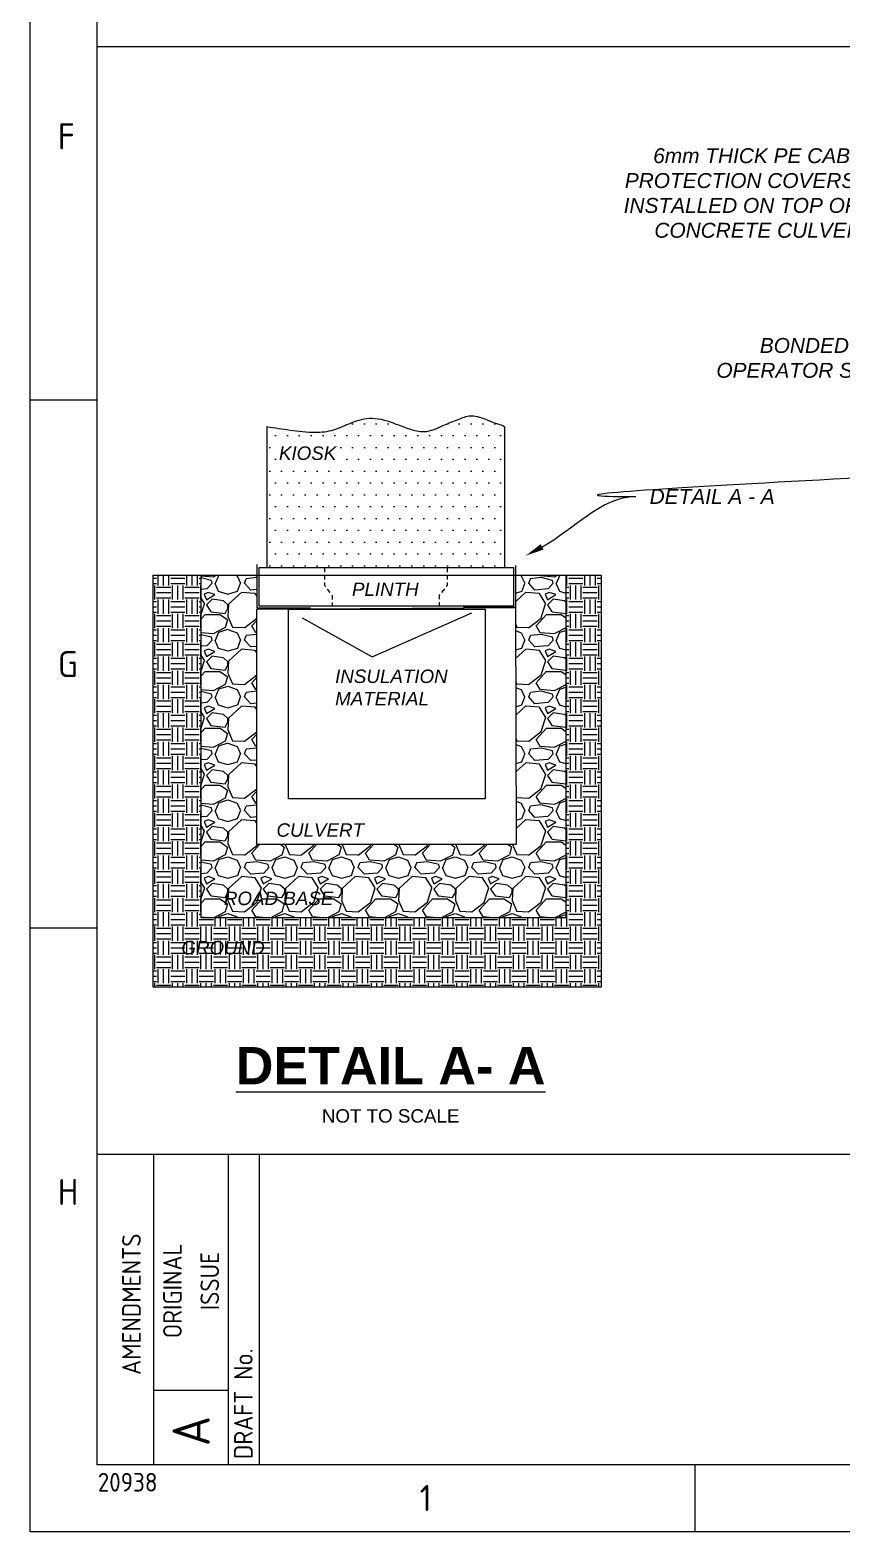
# Paper-space layout 'SHEET 4' of a CAD drawing. Header units: metres, sheet in millimetres. Extents: x -19 to 814, y -3 to 583.
# Drawn here: x -19.4 to 89.5, y -3 to 198.3 of the extents above; entities that cross this region are included whole.
import ezdxf
from ezdxf import colors
from ezdxf.entities.mleader import LeaderData, LeaderLine
from ezdxf.enums import TextEntityAlignment as Align
from ezdxf.math import Vec2, Vec3

# ---------------------------------------------------------------- set-up
doc = ezdxf.new("R2010")
doc.units = ezdxf.units.M
doc.linetypes.add('Dash', pattern=[5, 3, -2])
for name, color, linetype in [('_User Miscellaneous_EARTHING', 7, 'Continuous'), ('Notes', 7, 'Continuous'), ('Notes_SP_MISC', 7, 'Continuous')]:
    doc.layers.add(name, color=color, linetype=linetype)
doc.styles.add('iecISOCP', font='isocp.shx')
doc.styles.get("Standard").update_dxf_attribs({"font": 'arial.ttf'})

# ---------------------------------------------------------------- blocks, each defined once
blk = doc.blocks.new('A1_FRAME_TITLE')
at = {"layer": 'Notes', "linetype": 'Continuous'}
for p, q in [((9, 148.68), (0, 148.68)), ((9, 77.93), (0, 77.93)), ((16.59, 5.97), (16.59, 47.62)), ((26.59, 5.97), (26.59, 47.62)), ((30.74, 5.98), (30.74, 47.62)), ((16.59, 15.97), (26.59, 15.97)), ((89.14, -3.03), (89.14, 5.97))]:
    blk.add_line(p, q, dxfattribs=at)
at = {"layer": 'Notes', "linetype": 'Continuous', "flags": 128}
for points in [[(0, 583.39), (833.37, 583.39), (833.37, -3.03), (0, -3.03)], [(9, 574.39), (824.37, 574.39), (824.37, 5.97), (9, 5.97)]]:
    blk.add_lwpolyline(points, close=True, dxfattribs=at)
blk.add_lwpolyline([(9, 47.62), (123.8, 47.62)], dxfattribs=at)
blk.add_attdef('DRAFT_NUM', (29.9, 23.29), '', height=2.5, rotation=90)
at = {"layer": 'Notes', "style": 'iecISOCP'}
for s, p in [('F', (3.74, 182.31)), ('G', (3.74, 111.56)), ('H', (3.74, 40.81)), ('1', (52.24, -0.22))]:
    blk.add_text(s, height=3.5, dxfattribs=at).set_placement(p)
for s, height, p in [('AMENDMENTS', 2.5, (14.84, 18.02)), ('ORIGINAL', 2.5, (20.34, 22.94)), ('ISSUE', 2.5, (25.34, 26.69)), ('DRAFT No.', 2.5, (29.84, 6.74)), ('A', 5, (24.09, 8.47))]:
    blk.add_text(s, height=height, rotation=90, dxfattribs=at).set_placement(p)
at = {"layer": 'Notes', "style": 'iecISOCP', "flags": 8}
blk.add_attdef('VERSION_NO', text='', height=2.5, rotation=90, dxfattribs=at).set_placement((302.04, 43.81), align=Align.MIDDLE_CENTER)
at = {"layer": 'Notes', "style": 'iecISOCP'}
for tag, p in [('CAP_NO', (513.19, 43.46)), ('IE_NUM', (513.05, 37.81)), ('REF_No_1', (335.24, 32.31)), ('REF_1', (362.52, 32.31)), ('GEN_WO', (441.71, 31.76)), ('HV_SWITCH', (513.46, 32.16)), ('REF_No_2', (335.24, 26.31)), ('REF_2', (362.52, 26.31)), ('OH_WO', (441.71, 25.81)), ('UBD_REF', (513.05, 25.83)), ('REF_No_3', (335.24, 20.31)), ('REF_3', (362.52, 20.31)), ('UG_WO', (441.71, 20.05)), ('GIS_MAP_No', (513.05, 20.04)), ('REF_No_4', (335.24, 14.31)), ('REF_4', (362.52, 14.31)), ('SUB_WO', (441.71, 13.81)), ('HV_OP_DIAG', (513.33, 14.2)), ('LGA', (512.95, 7.78)), ('ExportID', (9.08, 2.39))]:
    blk.add_attdef(tag, p, '', height=2.5, dxfattribs=at)
for tag, height, p in [('T1', 3.5, (684.37, 39.47)), ('T2', 3.5, (684.37, 34.35)), ('scale', 2.5, (567.76, 33.27)), ('T3', 3.5, (684.37, 28.92)), ('DRAWN', 2.5, (567.76, 24.93)), ('T4', 3.5, (684.37, 23.66)), ('T5', 3.5, (684.37, 18.23)), ('REV', 5, (820.05, 17.1)), ('DATE', 2.5, (567.76, 16.88)), ('T6', 3.5, (684.37, 12.97)), ('DESIGN', 2.5, (605.62, 9.15))]:
    blk.add_attdef(tag, text='', height=height, dxfattribs=at).set_placement(p, align=Align.CENTER)
blk.add_attdef('NUM', text='', height=7, dxfattribs=at).set_placement((792.37, 20.12), align=Align.MIDDLE_CENTER)
for tag, p in [('NS', (790.71, 8.12)), ('SHTS', (805.41, 8.12))]:
    blk.add_attdef(tag, text='', height=2.5, dxfattribs=at).set_placement(p, align=Align.MIDDLE)
at = {"layer": 'Notes', "style": 'iecISOCP', "flags": 1}
for tag, p in [('ProjectType', (14.17, -26.8)), ('ProjectNumber', (23.56, -26.82)), ('DrawingNumber', (35.51, -26.8)), ('ProjectDescription', (47.56, -26.83)), ('ExportDate', (60.28, -26.79)), ('ExportUserName', (69.15, -26.8)), ('DesignerCompanyName', (81.48, -26.79)), ('ExportAreaOfInterest', (97.1, -26.81)), ('GIS_SUCCESS', (112, -26.78)), ('CAD_SUCCESS', (121.79, -26.78)), ('DEPOTCODE', (132.11, -26.88)), ('ExportCategories', (140.08, -26.8)), ('Comments', (154.38, -26.88))]:
    blk.add_attdef(tag, p, '', height=1, dxfattribs=at)

psp = doc.layouts.new('SHEET 4')

# ---------------------------------------------------------------- hatches: boundary and pattern name
at = {"layer": '_User Miscellaneous_EARTHING'}
h = psp.add_hatch(dxfattribs=at)
h.set_pattern_fill('DOTS', color=256)
h.set_pattern_definition([(0, (259.6285, -14.7737), (0.79375, 1.5875), [0, -1.5875])])
edge = h.paths.add_edge_path()
edge.add_spline(control_points=[(44.23, 145.14), (44.22, 145.15), (43.97, 145.37), (42.36, 145.73), (40.37, 147.08), (37.9, 146.08), (35.9, 145.32), (33.75, 144.23), (31.5, 144.82), (29.3, 145.68), (26.65, 146.62), (23.76, 145.78), (21.4, 144.61), (18.56, 144.3), (15.58, 144.69), (13.44, 145.01), (12.4, 145.17)], knot_values=[0, 0, 0, 0, 0.145529, 3.312982, 15.958189, 21.696061, 28.636758, 37.921446, 44.486479, 50.967344, 61.930347, 71.429513, 79.945723, 88.31249, 99.455266, 109.948329, 109.948329, 109.948329, 109.948329], degree=3, periodic=0)
edge.add_line((12.4, 145.17), (12.4, 126.28))
edge.add_line((12.4, 126.28), (44.23, 126.28))
edge.add_line((44.23, 126.28), (44.23, 145.14))
h.paths.add_polyline_path([(13.45, 139.7), (22.22, 139.7), (22.22, 143.41), (13.45, 143.41)], flags=24)
h = psp.add_hatch(dxfattribs=at)
h.set_pattern_fill('EARTH', color=256, scale=0.299995)
h.set_pattern_definition([(0, (-511.025, 78.3977), (1.90497, 1.90497), [1.90497, -1.90497]), (0, (-511.025, 79.112), (1.90497, 1.90497), [1.90497, -1.90497]), (0, (-511.025, 79.8264), (1.90497, 1.90497), [1.90497, -1.90497]), (90, (-510.7868, 80.0645), (-1.90497, 1.90497), [1.90497, -1.90497]), (90, (-510.0725, 80.0645), (-1.90497, 1.90497), [1.90497, -1.90497]), (90, (-509.3581, 80.0645), (-1.90497, 1.90497), [1.90497, -1.90497])])
h.paths.add_polyline_path([(3.6, 125.25), (-2.84, 125.25), (-2.84, 70.03), (57.18, 70.03), (57.18, 125.25), (52.46, 125.25), (52.46, 79.33), (3.6, 79.33)])
h.paths.add_polyline_path([(0.24, 73.41), (12.32, 73.41), (12.32, 77.12), (0.24, 77.12)], flags=24)
h = psp.add_hatch(dxfattribs=at)
h.set_pattern_fill('GRAVEL', color=256, scale=0.299995)
h.set_pattern_definition([(228.01279, (-505.53866, 86.01755), (-60.9590477, -68.57892866), [1.02515, -101.489865]), (184.96974, (-506.22445, 85.25556), (91.43857152, 7.6198814), [1.75919, -174.159426]), (132.51045, (-507.977, 85.10316), (76.19880966, -83.81869056), [1.240425, -122.80225]), (267.27369, (-510.94877, 83.1982), (7.61988098, 152.39761925), [1.60199, -158.596835]), (292.833654, (-511.02497, 81.59802), (-38.09940482, 91.43857155), [1.57088, -155.51699]), (357.27369, (-510.41538, 80.15024), (-152.39761925, 7.61988098), [1.60199, -158.596835]), (37.69424, (-508.8152, 80.07404), (-99.05845251, -76.19880963), [2.11855, -209.73607]), (72.25533, (-507.13883, 81.36942), (53.33916675, 167.63738117), [2.00013, -198.01268]), (121.429566, (-506.52924, 83.2744), (-60.9590477, 99.0584525), [1.60741, -159.13415]), (175.23636, (-507.3674, 84.646), (83.8186906, -7.619881), [1.83511, -89.92041]), (222.39744, (-509.1962, 84.79837), (-91.43857155, -83.81869059), [2.3732, -234.94665]), (138.81407, (-503.4051, 83.122), (-53.3391667, 45.7192858), [0.81, -80.190445]), (171.469234, (-504.01468, 83.6554), (99.05845252, -15.2397619), [1.54102, -152.56153]), (225, (-505.5387, 83.884), (-1e-15, -7.61988), [1.07761, -9.69853]), (203.1986, (-506.072, 84.7984), (38.0994048, 15.239762), [0.580315, -57.45097]), (291.8014, (-506.6054, 84.5698), (-7.619881, 22.859643), [0.82068, -40.21363]), (30.96376, (-506.3006, 83.8078), (22.859643, 15.239762), [1.33294, -43.09822]), (161.56505, (-505.1577, 84.4936), (15.239762, -7.619881), [0.96385, -23.13233]), (16.38954, (-511.02497, 84.56977), (76.19880963, 22.8596429), [1.35024, -133.67439]), (70.34618, (-509.7296, 84.95077), (-30.47952385, -83.8186906), [1.13278, -112.144895]), (293.1986, (-505.1577, 86.0175), (-15.239762, 38.0994048), [1.16062, -56.87066]), (343.61046, (-504.70047, 84.95077), (-76.19880963, 22.85964288), [1.35024, -133.67439]), (339.44395, (-511.025, 79.84545), (-38.0994048, 15.2397619), [1.302085, -63.80221]), (294.77514, (-509.8058, 79.38825), (-38.09940486, 83.81869057), [1.091, -108.00909]), (66.8014, (-505.0815, 78.3977), (15.239762, 38.0994048), [1.16062, -56.87066]), (17.35402, (-504.62427, 79.46445), (-99.0584525, -30.47952386), [1.27733, -126.45515]), (69.44395, (-508.8152, 78.3977), (-15.2397619, -38.0994048), [0.65104, -64.45325]), (101.30993, (-505.5387, 78.3977), (-7.619881, 30.479524), [0.38854, -38.46538]), (165.96376, (-505.6149, 78.7787), (22.859643, -7.619881), [1.57088, -29.8467]), (186.00901, (-507.13883, 79.15966), (76.19880963, 7.61988097), [1.45578, -144.12184]), (303.69007, (-506.3006, 83.122), (-7.619881, 15.239762), [1.09895, -26.37492]), (353.157227, (-505.69105, 82.2076), (129.53797637, -15.23976192), [1.91864, -189.94506]), (60.9454, (-503.7861, 81.979), (-30.4795239, -53.3391667), [0.78451, -77.66696]), (90, (-503.405, 82.665), (-7.61988, 7.61988), [0.45719, -7.16269]), (120.25644, (-507.29123, 79.38825), (30.47952385, -53.33916674), [1.05858, -104.800185]), (48.01279, (-507.8246, 80.30264), (60.9590477, 68.57892866), [2.0503, -100.46472]), (0, (-506.453, 81.8266), (7.61988, 7.61988), [1.98117, -5.63871]), (325.30485, (-504.47187, 81.8266), (76.19880965, -53.3391667), [1.20481, -119.27609]), (254.0546, (-503.4813, 81.1408), (-7.619881, -30.4795239), [1.10947, -54.3641]), (207.645975, (-503.7861, 80.07404), (-144.7777383, -76.19880962), [1.80641, -178.8346]), (175.42608, (-505.38626, 79.23586), (-99.05845251, 7.61988096), [1.91106, -189.19458])])
h.paths.add_polyline_path([(11.03, 120.72), (11.03, 125.25), (3.6, 125.25), (3.6, 79.33), (52.46, 79.33), (52.46, 125.25), (45.7, 125.25), (45.7, 120.9), (45.82, 89.14), (11.03, 89.14)])
h.paths.add_polyline_path([(6.06, 80.01), (21.74, 80.01), (21.74, 83.72), (6.06, 83.72)], flags=24)

# ---------------------------------------------------------------- linework, layer by layer
for p, q in [((12.4, 145.17), (12.4, 126.28)), ((44.23, 145.14), (44.23, 126.28))]:
    psp.add_line(p, q, dxfattribs=at)
psp.add_lwpolyline([(-10.35, 196.14), (266.31, 196.14)], dxfattribs=at)
for points in [[(-2.84, 125.25), (57.18, 125.25), (57.18, 70.03), (-2.84, 70.03)], [(3.6, 125.25), (52.46, 125.25), (52.46, 79.33), (3.6, 79.33)], [(11.36, 126.28), (45.44, 126.28), (45.44, 121.1), (11.36, 121.1)], [(11.03, 120.72), (45.7, 120.9), (45.82, 89.14), (11.03, 89.14)], [(15.27, 120.72), (41.65, 120.72), (41.65, 95.28), (15.27, 95.28)]]:
    psp.add_lwpolyline(points, close=True, dxfattribs=at)
at = {"layer": '_User Miscellaneous_EARTHING', "flags": 128}
for points in [[(11.03, 126.7), (11.03, 120.89), (18.25, 120.89)], [(45.7, 126.56), (45.7, 120.9), (38.74, 120.9)], [(17.14, 119.55), (26.5, 114.3), (39.87, 120.19)]]:
    psp.add_lwpolyline(points, dxfattribs=at)
at = {"layer": '_User Miscellaneous_EARTHING', "linetype": 'Dash', "ltscale": 0.2, "flags": 128}
for points in [[(20.13, 126.28), (20.13, 123.87), (21.13, 122.54), (21.13, 121.1)], [(36.57, 126.28), (36.57, 123.9), (35.5, 122.56), (35.5, 121.1)]]:
    psp.add_lwpolyline(points, dxfattribs=at)
at = {"layer": '_User Miscellaneous_EARTHING'}
psp.add_spline([(12.4, 145.17), (15.52, 144.71), (18.85, 144.41), (21.34, 144.74), (23.71, 145.68), (26.5, 146.3), (29.69, 145.52), (31.52, 144.86), (33.46, 144.5), (36.11, 145.36), (38.04, 146.14), (39.69, 146.62), (43.33, 145.54), (44.2, 145.17), (44.23, 145.14)], degree=3, dxfattribs=at)

# ---------------------------------------------------------------- block references
at = {"color": 0}
ref = psp.add_blockref('A1_FRAME_TITLE', (-19.35, 0.02), dxfattribs=at)
ref.add_attrib('ExportID', '20938', (-10.27, 2.41), dxfattribs={"layer": 'Notes', "height": 2.5, "style": 'iecISOCP'})

# ---------------------------------------------------------------- texts
at = {"layer": '_User Miscellaneous_EARTHING'}
for s, width, insert, char_height, attachment_point in [('{\\fArial|b0|i1|c0|p34;KIOSK}', 83.9063, (14.01, 142.51), 1.8, 1), ('{\\fArial|b0|i1|c0|p34;PLINTH}', 83.9063, (23.8, 124.27), 1.8, 1), ('{\\fArial|b0|i1|c0|p34;INSULATION\\PMATERIAL}', 83.9063, (21.54, 112.6), 1.8, 1), ('{\\fArial|b0|i1|c0|p34;CULVERT}', 83.9063, (13.68, 91.99), 1.8, 1), ('{\\fArial|b0|i1|c0|p34;ROAD BASE}', 83.9063, (6.63, 82.83), 1.8, 1), ('{\\fArial|b0|i1|c0|p34;GROUND}', 83.9063, (0.93, 76.22), 1.8, 1), ('{\\fArial|b1|i0|c0|p34;\\LDETAIL A- A\\P\\fArial|b0|i0|c0|p34;\\H0.36x;\\lNOT TO SCALE}', 46.5523, (28.98, 56.92), 5, 5)]:
    psp.add_mtext_dynamic_manual_height_columns(s, width=width, gutter_width=4, heights=[0], dxfattribs=dict(at, insert=insert, char_height=char_height, attachment_point=attachment_point))

# ---------------------------------------------------------------- leaders
at = {"layer": 'Notes'}
ml = psp.add_multileader_mtext('Standard', dxfattribs=at)
ml.set_content('{\\fArial|b1|i0|c0|p34;\\H1.2x;\\LNOTE:}\\PALL TELECOMMUNICATIONS ASSETS SHOULD MAINTAIN A SEPARATION OF GREATER THAN 3m FROM HV ASSETS', color=256)
ml.set_leader_properties()
ml.build(insert=Vec2(0, 0))
ml.multileader.update_dxf_attribs({"leader_type": 2, "has_text_frame": 1})
ctx = ml.context
ctx.base_point, ctx.char_height, ctx.plane_origin = Vec3(6.96, 500.62), 2, Vec3(-103.32, 469.88)
ctx.text_align_type = 1
notes = []
notes.append((ctx, [(0, (0, 0, 0), (0, 0), (1, 0), 1, [])]))
ctx.mtext.insert, ctx.mtext.width, ctx.mtext.alignment, ctx.mtext.flow_direction = Vec3(31.44, 501.64), 45.121, 2, 5
for ctx, leaders in notes:
    for number, flags, end, landing, length, lines in leaders:
        leader = LeaderData()
        leader.index, (leader.has_last_leader_line, leader.has_dogleg_vector, leader.attachment_direction) = number, flags
        leader.last_leader_point, leader.dogleg_vector, leader.dogleg_length = Vec3(end), Vec3(landing), length
        for number, points, colour, breaks in lines:
            line = LeaderLine()
            line.index, line.vertices, line.color, line.breaks = number, Vec3.list(points), colors.encode_raw_color(colour), breaks
            leader.lines.append(line)
        ctx.leaders.append(leader)

# ---------------------------------------------------------------- next in the draw order: leaders
at = {"layer": 'Notes_SP_MISC'}
ml = psp.add_multileader_mtext('Standard', dxfattribs=at)
ml.set_content('{\\fArial|b0|i1|c0|p34;\\C7;6mm THICK PE CABLE PROTECTION COVERS ARE INSTALLED ON TOP OF THE CONCRETE CULVERT}', color=256)
ml.set_leader_properties(color=256, linetype='ByLayer', lineweight=-1)
ml.build(insert=Vec2(0, 0))
ml.multileader.update_dxf_attribs({"leader_type": 2, "dogleg_length": 3, "arrow_head_size": 2.5})
ctx = ml.context
ctx.base_point, ctx.char_height, ctx.arrow_head_size, ctx.plane_origin = Vec3(58.23, 181.47), 2, 2.5, Vec3(121.12, 445.81)
ctx.text_align_type = 1
notes = []
notes.append((ctx, [(0, (1, 1, 0), (102.92, 181.47), (-1, 0), 3, [(0, [(136.21, 146.84)], 0, [])])]))
ctx.mtext.insert, ctx.mtext.width, ctx.mtext.alignment, ctx.mtext.flow_direction = Vec3(79.08, 182.49), 45.0536, 2, 5
ctx.mtext.has_bg_fill, ctx.mtext.bg_color, ctx.mtext.bg_scale_factor, ctx.mtext.bg_transparency, ctx.mtext.use_window_bg_color = 1, -1027028792, 1.5, 0, 1
for ctx, leaders in notes:
    for number, flags, end, landing, length, lines in leaders:
        leader = LeaderData()
        leader.index, (leader.has_last_leader_line, leader.has_dogleg_vector, leader.attachment_direction) = number, flags
        leader.last_leader_point, leader.dogleg_vector, leader.dogleg_length = Vec3(end), Vec3(landing), length
        for number, points, colour, breaks in lines:
            line = LeaderLine()
            line.index, line.vertices, line.color, line.breaks = number, Vec3.list(points), colors.encode_raw_color(colour), breaks
            leader.lines.append(line)
        ctx.leaders.append(leader)

# ---------------------------------------------------------------- next in the draw order: leaders
at = {"layer": 'Notes'}
ml = psp.add_multileader_mtext('Standard', dxfattribs=at)
ml.set_content('A WARNING SIGN AS SHOWN BELOW SHOULD BE PLACED WITHIN PADMOUNT SUBSTATION AT BOTH HV AND LV ENDS IN A PROMINENT LOCATION ON THE SWITCHGEAR: {\\fArial|b1|i0|c0|p34;\\H1.2x;\\L\\P\\P\\pxqc;WARNING:}\\PSEPARATED HV AND LV EARTHING SYSTEMS', color=256)
ml.set_leader_properties()
ml.build(insert=Vec2(0, 0))
ml.multileader.update_dxf_attribs({"leader_type": 2, "has_text_frame": 1})
ctx = ml.context
ctx.base_point, ctx.char_height, ctx.plane_origin = Vec3(173.11, 512.5), 2, Vec3(5.49, 481.76)
ctx.text_align_type = 1
notes = []
notes.append((ctx, [(0, (0, 0, 0), (0, 0), (1, 0), 1, [])]))
ctx.mtext.insert, ctx.mtext.width, ctx.mtext.alignment, ctx.mtext.flow_direction = Vec3(214.78, 513.52), 79.3583, 2, 5
ml = psp.add_multileader_mtext('Standard', dxfattribs=at)
ml.set_content('A WARNING SIGN AS SHOWN BELOW SHOULD BE PLACED WITHIN PADMOUNT SUBSTATION NEAR THE LV EARTH BARS: {\\fArial|b1|i0|c0|p34;\\H1.2x;\\L\\P\\P\\pxqc;WARNING:}\\PTHIS NEUTRAL EARTH BAR IS ISOLATED FROM THE HV EARTH SYSTEM. NO CONNECTION IS TO BE MADE TO OR REMOVED FROM THIS NEUTRAL BAR WITHOUT PRIOR APPROVAL. THIS NEUTRAL EARTH BAR IS TO BE TREATED AS LIVE.', color=256)
ml.set_leader_properties()
ml.build(insert=Vec2(0, 0))
ml.multileader.update_dxf_attribs({"leader_type": 2, "has_text_frame": 1})
ctx = ml.context
ctx.base_point, ctx.char_height, ctx.plane_origin = Vec3(170.12, 486.91), 2, Vec3(-37.18, 456.17)
ctx.text_align_type = 1
notes.append((ctx, [(0, (0, 0, 0), (0, 0), (1, 0), 1, [])]))
ctx.mtext.insert, ctx.mtext.width, ctx.mtext.alignment, ctx.mtext.flow_direction = Vec3(213.89, 487.93), 83.5163, 2, 5
for ctx, leaders in notes:
    for number, flags, end, landing, length, lines in leaders:
        leader = LeaderData()
        leader.index, (leader.has_last_leader_line, leader.has_dogleg_vector, leader.attachment_direction) = number, flags
        leader.last_leader_point, leader.dogleg_vector, leader.dogleg_length = Vec3(end), Vec3(landing), length
        for number, points, colour, breaks in lines:
            line = LeaderLine()
            line.index, line.vertices, line.color, line.breaks = number, Vec3.list(points), colors.encode_raw_color(colour), breaks
            leader.lines.append(line)
        ctx.leaders.append(leader)

# ---------------------------------------------------------------- next in the draw order: leaders
at = {"layer": 'Notes_SP_MISC'}
ml = psp.add_multileader_mtext('Standard', dxfattribs=at)
ml.set_content('{\\fArial|b0|i1|c0|p34;\\C7;BONDED OPERATOR SLAB}', color=256)
ml.set_leader_properties(color=256, linetype='ByLayer', lineweight=-1)
ml.build(insert=Vec2(0, 0))
ml.multileader.update_dxf_attribs({"leader_type": 2, "dogleg_length": 3, "arrow_head_size": 2.5})
ctx = ml.context
ctx.base_point, ctx.char_height, ctx.arrow_head_size, ctx.plane_origin = Vec3(70.79, 156.04), 2, 2.5, Vec3(107.16, 390.51)
ctx.text_align_type = 1
notes = []
notes.append((ctx, [(0, (1, 1, 0), (101.1, 156.04), (-1, 0), 3, [(0, [(109.62, 142.29)], 0, [])])]))
ctx.mtext.insert, ctx.mtext.width, ctx.mtext.alignment, ctx.mtext.flow_direction = Vec3(84.44, 157.05), 23.5862, 2, 5
ctx.mtext.has_bg_fill, ctx.mtext.bg_color, ctx.mtext.bg_scale_factor, ctx.mtext.bg_transparency, ctx.mtext.use_window_bg_color = 1, -1027028792, 1.5, 0, 1
for ctx, leaders in notes:
    for number, flags, end, landing, length, lines in leaders:
        leader = LeaderData()
        leader.index, (leader.has_last_leader_line, leader.has_dogleg_vector, leader.attachment_direction) = number, flags
        leader.last_leader_point, leader.dogleg_vector, leader.dogleg_length = Vec3(end), Vec3(landing), length
        for number, points, colour, breaks in lines:
            line = LeaderLine()
            line.index, line.vertices, line.color, line.breaks = number, Vec3.list(points), colors.encode_raw_color(colour), breaks
            leader.lines.append(line)
        ctx.leaders.append(leader)

# ---------------------------------------------------------------- next in the draw order: leaders
ml = psp.add_multileader_mtext('Standard', dxfattribs=at)
ml.set_content('{\\fArial|b0|i1|c0|p34;\\C7;DETAIL A - A}', color=256)
ml.set_leader_properties(color=256, linetype='ByLayer', lineweight=-1)
ml.build(insert=Vec2(0, 0))
ml.multileader.update_dxf_attribs({"leader_type": 2, "dogleg_length": 3, "arrow_head_size": 2.5})
ctx = ml.context
ctx.base_point, ctx.char_height, ctx.arrow_head_size, ctx.plane_origin = Vec3(61.83, 135.8), 2, 2.5, Vec3(137.16, 404.9)
ctx.text_align_type = 1
notes = []
notes.append((ctx, [(1, (1, 1, 0), (58.83, 135.8), (1, 0), 3, [(0, [(140.77, 141.05)], 0, []), (1, [(47.09, 127.87)], 0, [])])]))
ctx.mtext.insert, ctx.mtext.width, ctx.mtext.alignment, ctx.mtext.flow_direction = Vec3(72.08, 136.81), 16.6476, 2, 5
ctx.mtext.has_bg_fill, ctx.mtext.bg_color, ctx.mtext.bg_scale_factor, ctx.mtext.bg_transparency, ctx.mtext.use_window_bg_color = 1, -1027028792, 1.5, 0, 1
for ctx, leaders in notes:
    for number, flags, end, landing, length, lines in leaders:
        leader = LeaderData()
        leader.index, (leader.has_last_leader_line, leader.has_dogleg_vector, leader.attachment_direction) = number, flags
        leader.last_leader_point, leader.dogleg_vector, leader.dogleg_length = Vec3(end), Vec3(landing), length
        for number, points, colour, breaks in lines:
            line = LeaderLine()
            line.index, line.vertices, line.color, line.breaks = number, Vec3.list(points), colors.encode_raw_color(colour), breaks
            leader.lines.append(line)
        ctx.leaders.append(leader)

# ---------------------------------------------------------------- next in the draw order: leaders
at = {"layer": 'Notes'}
ml = psp.add_multileader_mtext('Standard', dxfattribs=at)
ml.set_content('{\\fArial|b1|i0|c0|p34;\\H1.2x;\\LNOTE:}\\P11kV CABLE SCREENS SHOULD BE BONDED AS PER STANDARD SEPARATELY EARTHED SUBSTATION.\\PTHE HV UGOH POLES SHOULD BE OF WOODEN OR OTHERWISE NON-CONDUCTIVE CONSTRUCTION.', color=256)
ml.set_leader_properties()
ml.build(insert=Vec2(0, 0))
ml.multileader.update_dxf_attribs({"leader_type": 2, "has_text_frame": 1})
ctx = ml.context
ctx.base_point, ctx.char_height, ctx.plane_origin = Vec3(187.14, 559.92), 2, Vec3(32.74, 529.18)
ctx.text_align_type = 1
notes = []
notes.append((ctx, [(0, (0, 0, 0), (0, 0), (1, 0), 1, [])]))
ctx.mtext.insert, ctx.mtext.width, ctx.mtext.alignment, ctx.mtext.flow_direction = Vec3(224.6, 560.94), 71.8721, 2, 5
for ctx, leaders in notes:
    for number, flags, end, landing, length, lines in leaders:
        leader = LeaderData()
        leader.index, (leader.has_last_leader_line, leader.has_dogleg_vector, leader.attachment_direction) = number, flags
        leader.last_leader_point, leader.dogleg_vector, leader.dogleg_length = Vec3(end), Vec3(landing), length
        for number, points, colour, breaks in lines:
            line = LeaderLine()
            line.index, line.vertices, line.color, line.breaks = number, Vec3.list(points), colors.encode_raw_color(colour), breaks
            leader.lines.append(line)
        ctx.leaders.append(leader)

doc.saveas('drawing.dxf')
